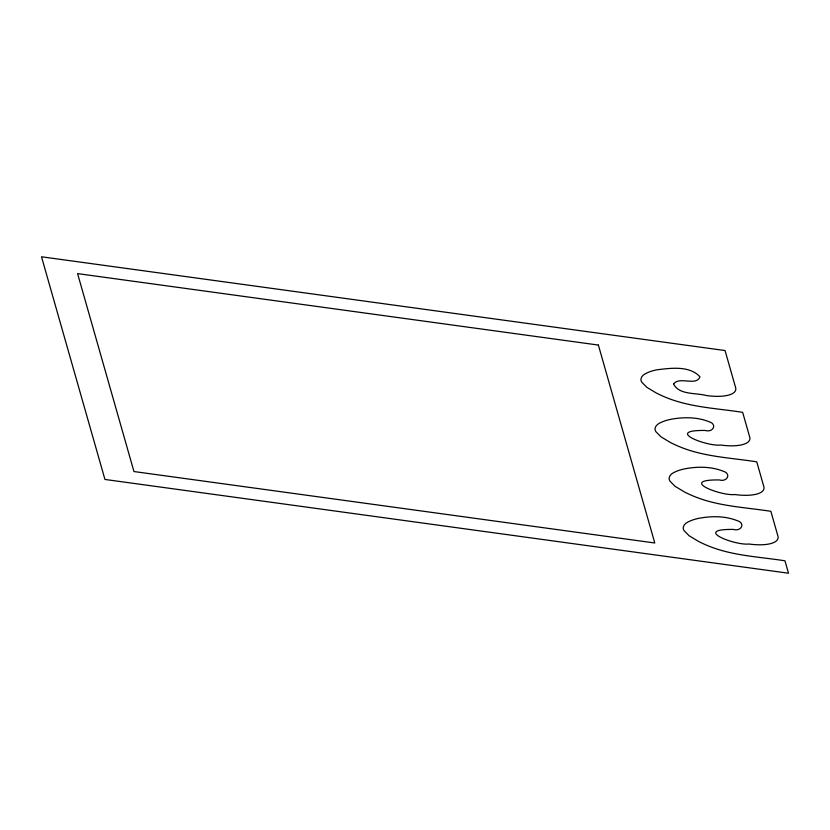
<?xml version="1.0" encoding="UTF-8"?>
<svg xmlns="http://www.w3.org/2000/svg" width="830" height="830" viewBox="0 0 830 830"><rect width="100%" height="100%" fill="white"/><g stroke="black" fill="none" stroke-linecap="round" stroke-linejoin="round"><path stroke-width="1.25" d="M673.576 383.989C679.044 395.184 696.111 392.642 706.61 395.568A33.314 11.61 11.4 0 0 735.629 387.662L725.057 350.55L41.5 256.781L104.943 479.45L788.5 573.219L784.962 560.8C758.641 556.671 731.261 555.82 706.486 545.144A71.733 25.004 11.4 0 1 698.621 541.471L689.222 535.827L684.086 530.671A33.48 11.672 11.4 0 1 683.204 527.579C683.847 523.139 688.91 521.468 692.511 520.037A71.733 25.004 11.4 0 1 698.85 518.314C711.424 515.949 724.964 515.855 737.019 520.597C745.963 523.035 741.211 531.843 733.43 529.426C691.743 528.897 734.924 545.663 748.899 544.013A33.314 11.61 11.4 0 0 777.928 536.107L770.863 511.311C744.531 507.213 717.172 506.331 692.396 495.666A71.733 25.004 11.4 0 1 684.522 491.993L675.122 486.349L669.986 481.182A33.48 11.672 11.4 0 1 669.105 478.09C669.748 473.65 674.811 471.99 678.421 470.558A71.733 25.004 11.4 0 1 684.75 468.836C697.325 466.46 710.864 466.377 722.92 471.108C731.863 473.557 727.111 482.365 719.34 479.937C677.643 479.408 720.834 496.174 734.799 494.535A33.314 11.61 11.4 0 0 763.828 486.629L756.763 461.833C730.452 457.704 703.062 456.863 678.297 446.177A71.733 25.004 11.4 0 1 670.422 442.504L661.033 436.86L655.897 431.704A33.48 11.672 11.4 0 1 655.015 428.612C655.648 424.172 660.711 422.512 664.322 421.08A71.733 25.004 11.4 0 1 670.65 419.347C683.225 416.982 696.775 416.888 708.82 421.63C717.763 424.078 713.012 432.887 705.241 430.459C663.554 429.93 706.735 446.696 720.71 445.046A33.314 11.61 11.4 0 0 749.729 437.14L742.663 412.344C716.352 408.225 688.973 407.374 664.197 396.699A71.733 25.004 11.4 0 1 656.333 393.026L646.933 387.382L641.798 382.215A33.48 11.672 11.4 0 1 640.916 379.123C641.549 374.683 646.612 373.023 650.222 371.591A71.733 25.004 11.4 0 1 656.551 369.869C670.526 368.095 689.595 365.397 699.97 376.83C696.225 386.552 679.407 375.959 673.576 383.989M598.378 345.062L77.574 273.61L133.962 471.544L654.777 542.986L598.378 345.062"/></g></svg>
